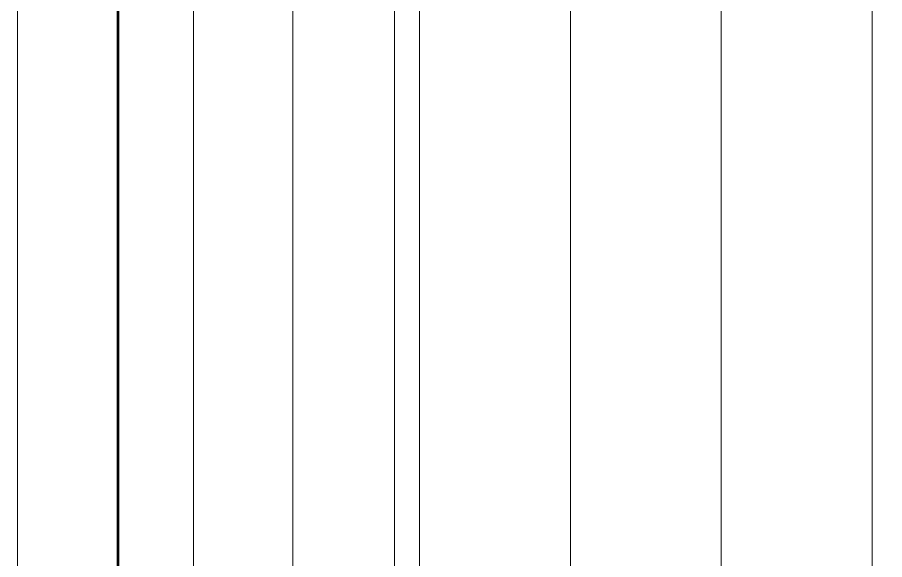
# Model space of a CAD drawing. Extents: x -2598 to 23780, y 0 to 8114.
# Drawn here: x 7092.5 to 7127, y 1839.49 to 1861.06 of the extents above; entities that cross this region are included whole.
import ezdxf

# ---------------------------------------------------------------- set-up
doc = ezdxf.new("R2010")
doc.units = 0
doc.header["$LTSCALE"] = 25
doc.header["$MEASUREMENT"] = 0
for name, color, linetype, lineweight in [('06D', 9, 'Continuous', 9), ('10', 9, 'Continuous', 9), ('11', 9, 'Continuous', 9), ('33', 9, 'BATTING', 9)]:
    doc.layers.add(name, color=color, linetype=linetype, lineweight=lineweight)
doc.linetypes.add('BATTING', pattern='A,0.0001,-0.1,[134,ltypeshp.shx,S=0.1,R=0,X=-0.1,Y=0],-0.2,[134,ltypeshp.shx,S=0.1,R=180,X=0.1,Y=0],-0.1', length=0.4001)

msp = doc.modelspace()

# ---------------------------------------------------------------- linework, layer by layer
at = {"layer": '06D'}
for points in [[(7092.5, 1823.473), (7092.498, 2840), (7985.666, 2840)], [(7107.5, 1825), (7099.5, 1825), (7099.5, 2833), (7980, 2833), (7980, 2825)], [(7114.5, 2390), (7114.5, 1826)], [(7120.5, 1826), (7120.5, 2390)]]:
    msp.add_lwpolyline(points, dxfattribs=at)
at = {"layer": '10', "const_width": 0.1}
msp.add_lwpolyline([(7096.5, 1818.188), (7096.498, 2836), (7980, 2836)], dxfattribs=at)
at = {"layer": '11'}
for points in [[(7107.5, 2390), (7107.5, 2390), (7107.5, 1825), (7127.5, 1825), (7127.5, 2390)], [(7108.5, 2390), (7108.5, 1826), (7126.5, 1826), (7126.5, 2390)]]:
    msp.add_lwpolyline(points, dxfattribs=at)
at = {"layer": '33', "ltscale": 0.4}
msp.add_lwpolyline([(7980, 2829), (7103.289, 2829), (7103.457, 1825)], dxfattribs=at)

doc.saveas('drawing.dxf')
